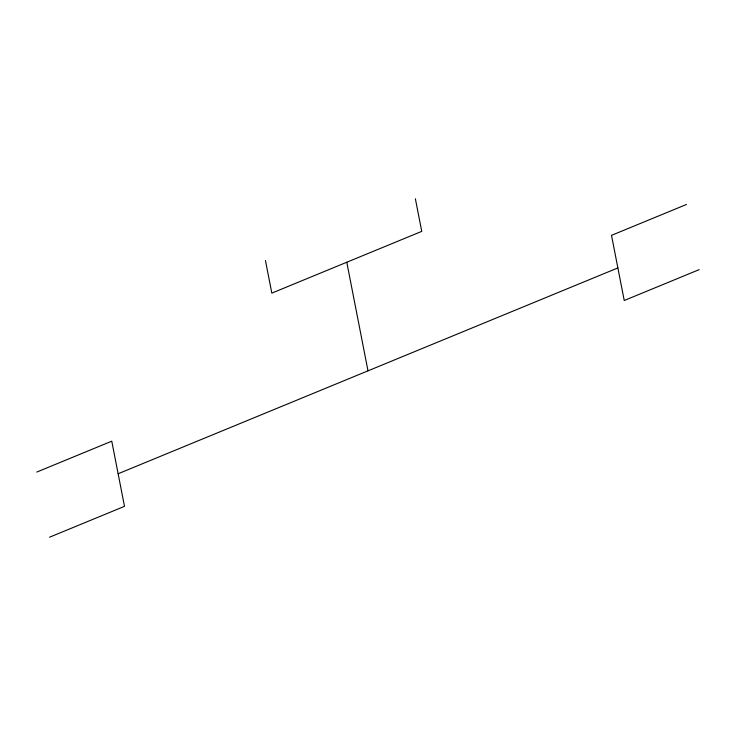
<?xml version="1.0" encoding="UTF-8"?>
<svg xmlns="http://www.w3.org/2000/svg" width="736" height="736" viewBox="0 0 736 736"><rect width="100%" height="100%" fill="white"/><g stroke="black" fill="none" stroke-linecap="round" stroke-linejoin="round"><path stroke-width="1.1" d="M36.8 472.052L111.762 441.177L124.494 506.34L49.533 537.216M686.467 204.47L611.506 235.345L624.238 300.5L699.2 269.624M118.128 473.754L617.872 267.922M415.38 198.784L421.746 231.371L271.823 293.121L265.457 260.535M346.785 262.246L368 370.843"/></g></svg>
